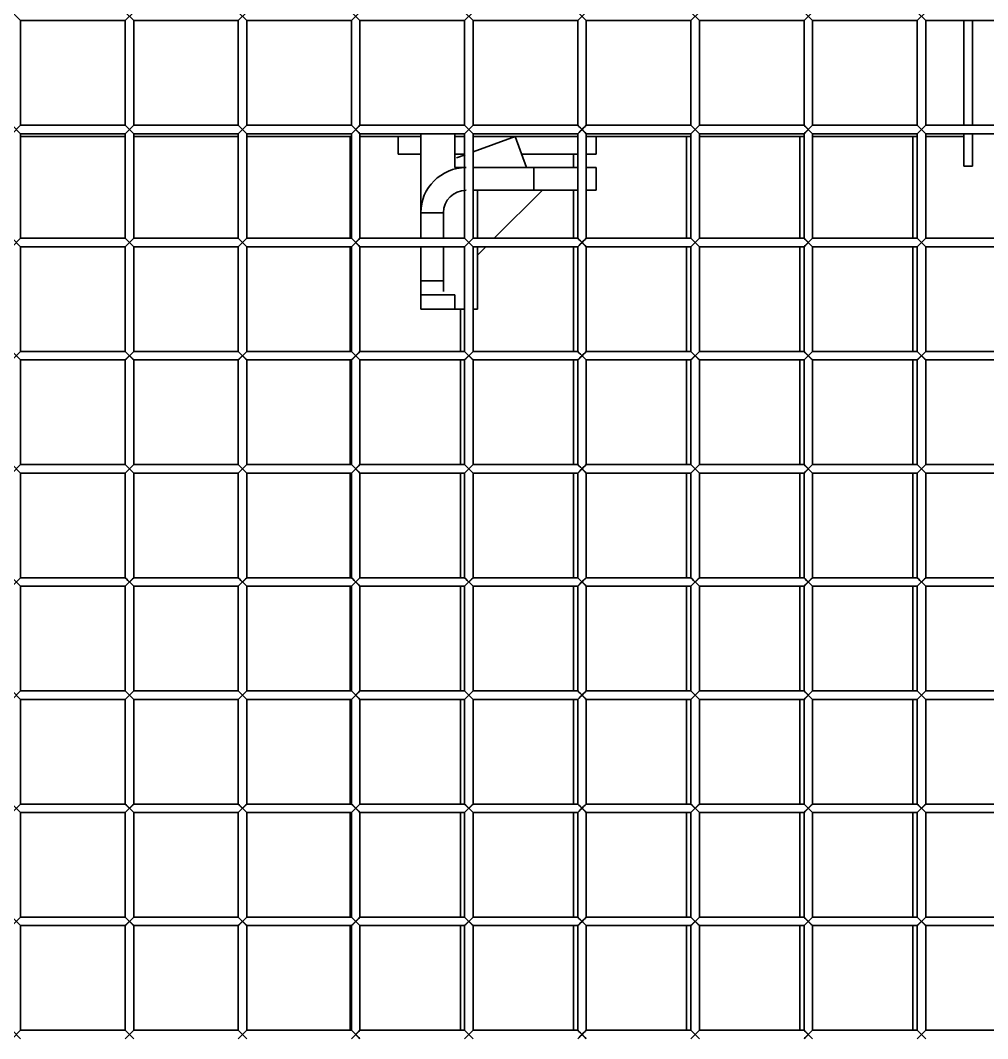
# Model space of a CAD drawing. Header units: millimetres. Extents: x 32496 to 166256, y 3504 to 23939.
# Drawn here: x 48442.1 to 48784, y 11364.1 to 11724.1 of the extents above; entities that cross this region are included whole.
import ezdxf

# ---------------------------------------------------------------- set-up
doc = ezdxf.new("R2010")
doc.units = ezdxf.units.MM
doc.layers.get('0').update_dxf_attribs({"lineweight": 35})

msp = doc.modelspace()

# ---------------------------------------------------------------- linework, layer by layer
at = {"linetype": 'Continuous'}
for p, q in [((48439.14, 11727.075), (48442.14, 11724.075)), ((48479.14, 11727.075), (48482.14, 11724.075)), ((48479.14, 11724.075), (48482.14, 11727.075)), ((48519.14, 11727.075), (48522.14, 11724.075)), ((48519.14, 11724.075), (48522.14, 11727.075)), ((48559.14, 11727.075), (48562.14, 11724.075)), ((48559.14, 11724.075), (48562.14, 11727.075)), ((48599.14, 11727.075), (48602.14, 11724.075)), ((48599.14, 11724.075), (48602.14, 11727.075)), ((48639.14, 11727.075), (48642.14, 11724.075)), ((48639.14, 11724.075), (48642.14, 11727.075)), ((48679.14, 11727.075), (48682.14, 11724.075)), ((48679.14, 11724.075), (48682.14, 11727.075)), ((48719.14, 11727.075), (48722.14, 11724.075)), ((48719.14, 11724.075), (48722.14, 11727.075)), ((48759.14, 11727.075), (48762.14, 11724.075)), ((48759.14, 11724.075), (48762.14, 11727.075)), ((48442.14, 11724.075), (48479.14, 11724.075)), ((48442.14, 11724.075), (48442.14, 11687.075)), ((48479.14, 11724.075), (48479.14, 11687.075)), ((48482.14, 11724.075), (48519.14, 11724.075)), ((48482.14, 11724.075), (48482.14, 11687.075)), ((48519.14, 11724.075), (48519.14, 11687.075)), ((48522.14, 11724.075), (48559.14, 11724.075)), ((48522.14, 11724.075), (48522.14, 11687.075)), ((48559.14, 11724.075), (48559.14, 11687.075)), ((48562.14, 11724.075), (48599.14, 11724.075)), ((48562.14, 11724.075), (48562.14, 11687.075)), ((48599.14, 11724.075), (48599.14, 11687.075)), ((48602.14, 11724.075), (48639.14, 11724.075)), ((48602.14, 11724.075), (48602.14, 11687.075)), ((48639.14, 11724.075), (48639.14, 11687.075)), ((48642.14, 11724.075), (48679.14, 11724.075)), ((48642.14, 11724.075), (48642.14, 11687.075)), ((48679.14, 11724.075), (48679.14, 11687.075)), ((48682.14, 11724.075), (48719.14, 11724.075)), ((48682.14, 11724.075), (48682.14, 11687.075)), ((48719.14, 11724.075), (48719.14, 11687.075)), ((48722.14, 11724.075), (48759.14, 11724.075)), ((48722.14, 11724.075), (48722.14, 11687.075)), ((48759.14, 11724.075), (48759.14, 11687.075)), ((48762.14, 11724.075), (48799.14, 11724.075)), ((48762.14, 11724.075), (48762.14, 11687.075)), ((48775.64, 11724.075), (48775.64, 11687.075)), ((48778.64, 11687.075), (48778.64, 11724.075)), ((48439.14, 11687.075), (48442.14, 11684.075)), ((48439.14, 11684.075), (48442.14, 11687.075)), ((48442.14, 11687.075), (48479.14, 11687.075)), ((48479.14, 11687.075), (48482.14, 11684.075)), ((48479.14, 11684.075), (48482.14, 11687.075)), ((48482.14, 11687.075), (48519.14, 11687.075)), ((48519.14, 11687.075), (48522.14, 11684.075)), ((48519.14, 11684.075), (48522.14, 11687.075)), ((48522.14, 11687.075), (48559.14, 11687.075)), ((48559.14, 11687.075), (48562.14, 11684.075)), ((48559.14, 11684.075), (48562.14, 11687.075)), ((48562.14, 11687.075), (48599.14, 11687.075)), ((48599.14, 11687.075), (48602.14, 11684.075)), ((48599.14, 11684.075), (48602.14, 11687.075)), ((48602.14, 11687.075), (48639.14, 11687.075)), ((48639.14, 11687.075), (48642.14, 11684.075)), ((48639.14, 11684.075), (48642.14, 11687.075)), ((48642.14, 11687.075), (48679.14, 11687.075)), ((48679.14, 11687.075), (48682.14, 11684.075)), ((48679.14, 11684.075), (48682.14, 11687.075)), ((48682.14, 11687.075), (48719.14, 11687.075)), ((48719.14, 11687.075), (48722.14, 11684.075)), ((48719.14, 11684.075), (48722.14, 11687.075)), ((48722.14, 11687.075), (48759.14, 11687.075)), ((48759.14, 11687.075), (48762.14, 11684.075)), ((48759.14, 11684.075), (48762.14, 11687.075)), ((48762.14, 11687.075), (48799.14, 11687.075)), ((48442.14, 11684.075), (48479.14, 11684.075)), ((48442.14, 11684.075), (48442.14, 11647.075)), ((48442.14, 11683.075), (48479.14, 11683.075)), ((48479.14, 11684.075), (48479.14, 11647.075)), ((48482.14, 11684.075), (48519.14, 11684.075)), ((48482.14, 11684.075), (48482.14, 11647.075)), ((48482.14, 11683.075), (48519.14, 11683.075)), ((48519.14, 11684.075), (48519.14, 11647.075)), ((48522.14, 11684.075), (48559.14, 11684.075)), ((48522.14, 11684.075), (48522.14, 11647.075)), ((48522.14, 11683.075), (48559.14, 11683.075)), ((48558.64, 11683.075), (48558.64, 11647.075)), ((48559.14, 11684.075), (48559.14, 11647.075)), ((48562.14, 11684.075), (48599.14, 11684.075)), ((48562.14, 11684.075), (48562.14, 11647.075)), ((48562.14, 11683.075), (48583.64, 11683.075)), ((48575.64, 11683.075), (48575.64, 11676.775)), ((48583.64, 11647.075), (48583.64, 11684.075)), ((48595.64, 11672.075), (48595.64, 11684.075)), ((48595.64, 11683.075), (48599.14, 11683.075)), ((48599.14, 11684.075), (48599.14, 11647.075)), ((48602.14, 11684.075), (48639.14, 11684.075)), ((48602.14, 11684.075), (48602.14, 11647.075)), ((48602.14, 11677.652), (48617.057, 11683.081)), ((48602.14, 11683.075), (48639.14, 11683.075)), ((48617.057, 11683.081), (48621.062, 11672.075)), ((48639.14, 11684.075), (48639.14, 11647.075)), ((48642.14, 11684.075), (48679.14, 11684.075)), ((48642.14, 11684.075), (48642.14, 11647.075)), ((48642.14, 11683.075), (48679.14, 11683.075)), ((48645.64, 11676.775), (48645.64, 11682.775)), ((48677.64, 11683.075), (48677.64, 11647.075)), ((48679.14, 11684.075), (48679.14, 11647.075)), ((48682.14, 11684.075), (48719.14, 11684.075)), ((48682.14, 11684.075), (48682.14, 11647.075)), ((48682.14, 11683.075), (48719.14, 11683.075)), ((48717.64, 11683.075), (48717.64, 11647.075)), ((48719.14, 11684.075), (48719.14, 11647.075)), ((48722.14, 11684.075), (48759.14, 11684.075)), ((48722.14, 11684.075), (48722.14, 11647.075)), ((48722.14, 11683.075), (48759.14, 11683.075)), ((48757.64, 11683.075), (48757.64, 11647.075)), ((48759.14, 11684.075), (48759.14, 11647.075)), ((48762.14, 11684.075), (48799.14, 11684.075)), ((48762.14, 11684.075), (48762.14, 11647.075)), ((48762.14, 11683.075), (48775.64, 11683.075)), ((48775.64, 11684.075), (48775.64, 11672.575)), ((48778.64, 11672.575), (48778.64, 11684.075)), ((48583.64, 11676.775), (48575.64, 11676.775)), ((48598.733, 11676.775), (48595.64, 11676.775)), ((48596.215, 11675.495), (48599.389, 11676.651)), ((48639.14, 11676.775), (48619.352, 11676.775)), ((48637.64, 11676.775), (48637.64, 11672.075)), ((48645.64, 11676.775), (48642.14, 11676.775)), ((48595.64, 11672.075), (48599.64, 11672.075)), ((48602.14, 11672.075), (48639.14, 11672.075)), ((48623.64, 11664.075), (48623.64, 11672.075)), ((48642.14, 11672.075), (48645.64, 11672.075)), ((48645.64, 11672.075), (48645.64, 11664.075)), ((48775.64, 11672.575), (48778.64, 11672.575)), ((48639.14, 11664.075), (48602.14, 11664.075)), ((48603.64, 11664.075), (48603.64, 11647.075)), ((48626.64, 11664.075), (48609.64, 11647.075)), ((48637.64, 11664.075), (48637.64, 11647.075)), ((48645.64, 11664.075), (48642.14, 11664.075)), ((48591.64, 11656.075), (48583.64, 11656.075)), ((48591.64, 11647.075), (48591.64, 11656.075)), ((48439.14, 11647.075), (48442.14, 11644.075)), ((48439.14, 11644.075), (48442.14, 11647.075)), ((48442.14, 11647.075), (48479.14, 11647.075)), ((48479.14, 11647.075), (48482.14, 11644.075)), ((48479.14, 11644.075), (48482.14, 11647.075)), ((48482.14, 11647.075), (48519.14, 11647.075)), ((48519.14, 11647.075), (48522.14, 11644.075)), ((48519.14, 11644.075), (48522.14, 11647.075)), ((48522.14, 11647.075), (48559.14, 11647.075)), ((48559.14, 11647.075), (48562.14, 11644.075)), ((48559.14, 11644.075), (48562.14, 11647.075)), ((48562.14, 11647.075), (48599.14, 11647.075)), ((48599.14, 11647.075), (48602.14, 11644.075)), ((48599.14, 11644.075), (48602.14, 11647.075)), ((48602.14, 11647.075), (48639.14, 11647.075)), ((48639.14, 11647.075), (48642.14, 11644.075)), ((48639.14, 11644.075), (48642.14, 11647.075)), ((48642.14, 11647.075), (48679.14, 11647.075)), ((48679.14, 11647.075), (48682.14, 11644.075)), ((48679.14, 11644.075), (48682.14, 11647.075)), ((48682.14, 11647.075), (48719.14, 11647.075)), ((48719.14, 11647.075), (48722.14, 11644.075)), ((48719.14, 11644.075), (48722.14, 11647.075)), ((48722.14, 11647.075), (48759.14, 11647.075)), ((48759.14, 11647.075), (48762.14, 11644.075)), ((48759.14, 11644.075), (48762.14, 11647.075)), ((48762.14, 11647.075), (48799.14, 11647.075)), ((48442.14, 11644.075), (48479.14, 11644.075)), ((48442.14, 11644.075), (48442.14, 11607.075)), ((48479.14, 11644.075), (48479.14, 11607.075)), ((48482.14, 11644.075), (48519.14, 11644.075)), ((48482.14, 11644.075), (48482.14, 11607.075)), ((48519.14, 11644.075), (48519.14, 11607.075)), ((48522.14, 11644.075), (48559.14, 11644.075)), ((48522.14, 11644.075), (48522.14, 11607.075)), ((48558.64, 11644.075), (48558.64, 11607.075)), ((48559.14, 11644.075), (48559.14, 11607.075)), ((48562.14, 11644.075), (48599.14, 11644.075)), ((48562.14, 11644.075), (48562.14, 11607.075)), ((48583.64, 11622.075), (48583.64, 11644.075)), ((48591.64, 11628.219), (48591.64, 11644.075)), ((48599.14, 11644.075), (48599.14, 11607.075)), ((48602.14, 11644.075), (48639.14, 11644.075)), ((48602.14, 11644.075), (48602.14, 11607.075)), ((48606.64, 11644.075), (48603.64, 11641.075)), ((48603.64, 11644.075), (48603.64, 11622.075)), ((48637.64, 11644.075), (48637.64, 11607.075)), ((48639.14, 11644.075), (48639.14, 11607.075)), ((48642.14, 11644.075), (48679.14, 11644.075)), ((48642.14, 11644.075), (48642.14, 11607.075)), ((48677.64, 11644.075), (48677.64, 11607.075)), ((48679.14, 11644.075), (48679.14, 11607.075)), ((48682.14, 11644.075), (48719.14, 11644.075)), ((48682.14, 11644.075), (48682.14, 11607.075)), ((48717.64, 11644.075), (48717.64, 11607.075)), ((48719.14, 11644.075), (48719.14, 11607.075)), ((48722.14, 11644.075), (48759.14, 11644.075)), ((48722.14, 11644.075), (48722.14, 11607.075)), ((48757.64, 11644.075), (48757.64, 11607.075)), ((48759.14, 11644.075), (48759.14, 11607.075)), ((48762.14, 11644.075), (48799.14, 11644.075)), ((48762.14, 11644.075), (48762.14, 11607.075)), ((48583.64, 11632.075), (48591.64, 11632.075)), ((48583.64, 11627.075), (48595.64, 11627.075)), ((48595.64, 11622.075), (48595.64, 11627.075)), ((48599.14, 11622.075), (48583.64, 11622.075)), ((48597.64, 11622.075), (48597.64, 11607.075)), ((48603.64, 11622.075), (48602.14, 11622.075)), ((48439.14, 11607.075), (48442.14, 11604.075)), ((48439.14, 11604.075), (48442.14, 11607.075)), ((48442.14, 11607.075), (48479.14, 11607.075)), ((48479.14, 11607.075), (48482.14, 11604.075)), ((48479.14, 11604.075), (48482.14, 11607.075)), ((48482.14, 11607.075), (48519.14, 11607.075)), ((48519.14, 11607.075), (48522.14, 11604.075)), ((48519.14, 11604.075), (48522.14, 11607.075)), ((48522.14, 11607.075), (48559.14, 11607.075)), ((48559.14, 11607.075), (48562.14, 11604.075)), ((48559.14, 11604.075), (48562.14, 11607.075)), ((48562.14, 11607.075), (48599.14, 11607.075)), ((48599.14, 11607.075), (48602.14, 11604.075)), ((48599.14, 11604.075), (48602.14, 11607.075)), ((48602.14, 11607.075), (48639.14, 11607.075)), ((48639.14, 11607.075), (48642.14, 11604.075)), ((48639.14, 11604.075), (48642.14, 11607.075)), ((48642.14, 11607.075), (48679.14, 11607.075)), ((48679.14, 11607.075), (48682.14, 11604.075)), ((48679.14, 11604.075), (48682.14, 11607.075)), ((48682.14, 11607.075), (48719.14, 11607.075)), ((48719.14, 11607.075), (48722.14, 11604.075)), ((48719.14, 11604.075), (48722.14, 11607.075)), ((48722.14, 11607.075), (48759.14, 11607.075)), ((48759.14, 11607.075), (48762.14, 11604.075)), ((48759.14, 11604.075), (48762.14, 11607.075)), ((48762.14, 11607.075), (48799.14, 11607.075)), ((48442.14, 11604.075), (48479.14, 11604.075)), ((48442.14, 11604.075), (48442.14, 11567.075)), ((48479.14, 11604.075), (48479.14, 11567.075)), ((48482.14, 11604.075), (48519.14, 11604.075)), ((48482.14, 11604.075), (48482.14, 11567.075)), ((48519.14, 11604.075), (48519.14, 11567.075)), ((48522.14, 11604.075), (48559.14, 11604.075)), ((48522.14, 11604.075), (48522.14, 11567.075)), ((48558.64, 11604.075), (48558.64, 11567.075)), ((48559.14, 11604.075), (48559.14, 11567.075)), ((48562.14, 11604.075), (48599.14, 11604.075)), ((48562.14, 11604.075), (48562.14, 11567.075)), ((48597.64, 11604.075), (48597.64, 11567.075)), ((48599.14, 11604.075), (48599.14, 11567.075)), ((48602.14, 11604.075), (48639.14, 11604.075)), ((48602.14, 11604.075), (48602.14, 11567.075)), ((48637.64, 11604.075), (48637.64, 11567.075)), ((48639.14, 11604.075), (48639.14, 11567.075)), ((48642.14, 11604.075), (48679.14, 11604.075)), ((48642.14, 11604.075), (48642.14, 11567.075)), ((48677.64, 11604.075), (48677.64, 11567.075)), ((48679.14, 11604.075), (48679.14, 11567.075)), ((48682.14, 11604.075), (48719.14, 11604.075)), ((48682.14, 11604.075), (48682.14, 11567.075)), ((48717.64, 11604.075), (48717.64, 11567.075)), ((48719.14, 11604.075), (48719.14, 11567.075)), ((48722.14, 11604.075), (48759.14, 11604.075)), ((48722.14, 11604.075), (48722.14, 11567.075)), ((48757.64, 11604.075), (48757.64, 11567.075)), ((48759.14, 11604.075), (48759.14, 11567.075)), ((48762.14, 11604.075), (48799.14, 11604.075)), ((48762.14, 11604.075), (48762.14, 11567.075)), ((48439.14, 11567.075), (48442.14, 11564.075)), ((48439.14, 11564.075), (48442.14, 11567.075)), ((48442.14, 11567.075), (48479.14, 11567.075)), ((48479.14, 11567.075), (48482.14, 11564.075)), ((48479.14, 11564.075), (48482.14, 11567.075)), ((48482.14, 11567.075), (48519.14, 11567.075)), ((48519.14, 11567.075), (48522.14, 11564.075)), ((48519.14, 11564.075), (48522.14, 11567.075)), ((48522.14, 11567.075), (48559.14, 11567.075)), ((48559.14, 11567.075), (48562.14, 11564.075)), ((48559.14, 11564.075), (48562.14, 11567.075)), ((48562.14, 11567.075), (48599.14, 11567.075)), ((48599.14, 11567.075), (48602.14, 11564.075)), ((48599.14, 11564.075), (48602.14, 11567.075)), ((48602.14, 11567.075), (48639.14, 11567.075)), ((48639.14, 11567.075), (48642.14, 11564.075)), ((48639.14, 11564.075), (48642.14, 11567.075)), ((48642.14, 11567.075), (48679.14, 11567.075)), ((48679.14, 11567.075), (48682.14, 11564.075)), ((48679.14, 11564.075), (48682.14, 11567.075)), ((48682.14, 11567.075), (48719.14, 11567.075)), ((48719.14, 11567.075), (48722.14, 11564.075)), ((48719.14, 11564.075), (48722.14, 11567.075)), ((48722.14, 11567.075), (48759.14, 11567.075)), ((48759.14, 11567.075), (48762.14, 11564.075)), ((48759.14, 11564.075), (48762.14, 11567.075)), ((48762.14, 11567.075), (48799.14, 11567.075)), ((48442.14, 11564.075), (48479.14, 11564.075)), ((48442.14, 11564.075), (48442.14, 11527.075)), ((48479.14, 11564.075), (48479.14, 11527.075)), ((48482.14, 11564.075), (48519.14, 11564.075)), ((48482.14, 11564.075), (48482.14, 11527.075)), ((48519.14, 11564.075), (48519.14, 11527.075)), ((48522.14, 11564.075), (48559.14, 11564.075)), ((48522.14, 11564.075), (48522.14, 11527.075)), ((48558.64, 11564.075), (48558.64, 11527.075)), ((48559.14, 11564.075), (48559.14, 11527.075)), ((48562.14, 11564.075), (48599.14, 11564.075)), ((48562.14, 11564.075), (48562.14, 11527.075)), ((48597.64, 11564.075), (48597.64, 11527.075)), ((48599.14, 11564.075), (48599.14, 11527.075)), ((48602.14, 11564.075), (48639.14, 11564.075)), ((48602.14, 11564.075), (48602.14, 11527.075)), ((48637.64, 11564.075), (48637.64, 11527.075)), ((48639.14, 11564.075), (48639.14, 11527.075)), ((48642.14, 11564.075), (48679.14, 11564.075)), ((48642.14, 11564.075), (48642.14, 11527.075)), ((48677.64, 11564.075), (48677.64, 11527.075)), ((48679.14, 11564.075), (48679.14, 11527.075)), ((48682.14, 11564.075), (48719.14, 11564.075)), ((48682.14, 11564.075), (48682.14, 11527.075)), ((48717.64, 11564.075), (48717.64, 11527.075)), ((48719.14, 11564.075), (48719.14, 11527.075)), ((48722.14, 11564.075), (48759.14, 11564.075)), ((48722.14, 11564.075), (48722.14, 11527.075)), ((48757.64, 11564.075), (48757.64, 11527.075)), ((48759.14, 11564.075), (48759.14, 11527.075)), ((48762.14, 11564.075), (48799.14, 11564.075)), ((48762.14, 11564.075), (48762.14, 11527.075)), ((48439.14, 11527.075), (48442.14, 11524.075)), ((48439.14, 11524.075), (48442.14, 11527.075)), ((48442.14, 11527.075), (48479.14, 11527.075)), ((48442.14, 11524.075), (48479.14, 11524.075)), ((48442.14, 11524.075), (48442.14, 11487.075)), ((48479.14, 11527.075), (48482.14, 11524.075)), ((48479.14, 11524.075), (48482.14, 11527.075)), ((48479.14, 11524.075), (48479.14, 11487.075)), ((48482.14, 11527.075), (48519.14, 11527.075)), ((48482.14, 11524.075), (48519.14, 11524.075)), ((48482.14, 11524.075), (48482.14, 11487.075)), ((48519.14, 11527.075), (48522.14, 11524.075)), ((48519.14, 11524.075), (48522.14, 11527.075)), ((48519.14, 11524.075), (48519.14, 11487.075)), ((48522.14, 11527.075), (48559.14, 11527.075)), ((48522.14, 11524.075), (48559.14, 11524.075)), ((48522.14, 11524.075), (48522.14, 11487.075)), ((48558.64, 11524.075), (48558.64, 11487.075)), ((48559.14, 11527.075), (48562.14, 11524.075)), ((48559.14, 11524.075), (48562.14, 11527.075)), ((48559.14, 11524.075), (48559.14, 11487.075)), ((48562.14, 11527.075), (48599.14, 11527.075)), ((48562.14, 11524.075), (48599.14, 11524.075)), ((48562.14, 11524.075), (48562.14, 11487.075)), ((48597.64, 11524.075), (48597.64, 11487.075)), ((48599.14, 11527.075), (48602.14, 11524.075)), ((48599.14, 11524.075), (48602.14, 11527.075)), ((48599.14, 11524.075), (48599.14, 11487.075)), ((48602.14, 11527.075), (48639.14, 11527.075)), ((48602.14, 11524.075), (48639.14, 11524.075)), ((48602.14, 11524.075), (48602.14, 11487.075)), ((48637.64, 11524.075), (48637.64, 11487.075)), ((48639.14, 11527.075), (48642.14, 11524.075)), ((48639.14, 11524.075), (48642.14, 11527.075)), ((48639.14, 11524.075), (48639.14, 11487.075)), ((48642.14, 11527.075), (48679.14, 11527.075)), ((48642.14, 11524.075), (48679.14, 11524.075)), ((48642.14, 11524.075), (48642.14, 11487.075)), ((48677.64, 11524.075), (48677.64, 11487.075)), ((48679.14, 11527.075), (48682.14, 11524.075)), ((48679.14, 11524.075), (48682.14, 11527.075)), ((48679.14, 11524.075), (48679.14, 11487.075)), ((48682.14, 11527.075), (48719.14, 11527.075)), ((48682.14, 11524.075), (48719.14, 11524.075)), ((48682.14, 11524.075), (48682.14, 11487.075)), ((48717.64, 11524.075), (48717.64, 11487.075)), ((48719.14, 11527.075), (48722.14, 11524.075)), ((48719.14, 11524.075), (48722.14, 11527.075)), ((48719.14, 11524.075), (48719.14, 11487.075)), ((48722.14, 11527.075), (48759.14, 11527.075)), ((48722.14, 11524.075), (48759.14, 11524.075)), ((48722.14, 11524.075), (48722.14, 11487.075)), ((48757.64, 11524.075), (48757.64, 11487.075)), ((48759.14, 11527.075), (48762.14, 11524.075)), ((48759.14, 11524.075), (48762.14, 11527.075)), ((48759.14, 11524.075), (48759.14, 11487.075)), ((48762.14, 11527.075), (48799.14, 11527.075)), ((48762.14, 11524.075), (48799.14, 11524.075)), ((48762.14, 11524.075), (48762.14, 11487.075)), ((48439.14, 11487.075), (48442.14, 11484.075)), ((48439.14, 11484.075), (48442.14, 11487.075)), ((48442.14, 11487.075), (48479.14, 11487.075)), ((48442.14, 11484.075), (48479.14, 11484.075)), ((48442.14, 11484.075), (48442.14, 11447.075)), ((48479.14, 11487.075), (48482.14, 11484.075)), ((48479.14, 11484.075), (48482.14, 11487.075)), ((48479.14, 11484.075), (48479.14, 11447.075)), ((48482.14, 11487.075), (48519.14, 11487.075)), ((48482.14, 11484.075), (48519.14, 11484.075)), ((48482.14, 11484.075), (48482.14, 11447.075)), ((48519.14, 11487.075), (48522.14, 11484.075)), ((48519.14, 11484.075), (48522.14, 11487.075)), ((48519.14, 11484.075), (48519.14, 11447.075)), ((48522.14, 11487.075), (48559.14, 11487.075)), ((48522.14, 11484.075), (48559.14, 11484.075)), ((48522.14, 11484.075), (48522.14, 11447.075)), ((48558.64, 11484.075), (48558.64, 11447.075)), ((48559.14, 11487.075), (48562.14, 11484.075)), ((48559.14, 11484.075), (48562.14, 11487.075)), ((48559.14, 11484.075), (48559.14, 11447.075)), ((48562.14, 11487.075), (48599.14, 11487.075)), ((48562.14, 11484.075), (48599.14, 11484.075)), ((48562.14, 11484.075), (48562.14, 11447.075)), ((48597.64, 11484.075), (48597.64, 11447.075)), ((48599.14, 11487.075), (48602.14, 11484.075)), ((48599.14, 11484.075), (48602.14, 11487.075)), ((48599.14, 11484.075), (48599.14, 11447.075)), ((48602.14, 11487.075), (48639.14, 11487.075)), ((48602.14, 11484.075), (48639.14, 11484.075)), ((48602.14, 11484.075), (48602.14, 11447.075)), ((48637.64, 11484.075), (48637.64, 11447.075)), ((48639.14, 11487.075), (48642.14, 11484.075)), ((48639.14, 11484.075), (48642.14, 11487.075)), ((48639.14, 11484.075), (48639.14, 11447.075)), ((48642.14, 11487.075), (48679.14, 11487.075)), ((48642.14, 11484.075), (48679.14, 11484.075)), ((48642.14, 11484.075), (48642.14, 11447.075)), ((48677.64, 11484.075), (48677.64, 11447.075)), ((48679.14, 11487.075), (48682.14, 11484.075)), ((48679.14, 11484.075), (48682.14, 11487.075)), ((48679.14, 11484.075), (48679.14, 11447.075)), ((48682.14, 11487.075), (48719.14, 11487.075)), ((48682.14, 11484.075), (48719.14, 11484.075)), ((48682.14, 11484.075), (48682.14, 11447.075)), ((48717.64, 11484.075), (48717.64, 11447.075)), ((48719.14, 11487.075), (48722.14, 11484.075)), ((48719.14, 11484.075), (48722.14, 11487.075)), ((48719.14, 11484.075), (48719.14, 11447.075)), ((48722.14, 11487.075), (48759.14, 11487.075)), ((48722.14, 11484.075), (48759.14, 11484.075)), ((48722.14, 11484.075), (48722.14, 11447.075)), ((48757.64, 11484.075), (48757.64, 11447.075)), ((48759.14, 11487.075), (48762.14, 11484.075)), ((48759.14, 11484.075), (48762.14, 11487.075)), ((48759.14, 11484.075), (48759.14, 11447.075)), ((48762.14, 11487.075), (48799.14, 11487.075)), ((48762.14, 11484.075), (48799.14, 11484.075)), ((48762.14, 11484.075), (48762.14, 11447.075)), ((48439.14, 11447.075), (48442.14, 11444.075)), ((48439.14, 11444.075), (48442.14, 11447.075)), ((48442.14, 11447.075), (48479.14, 11447.075)), ((48479.14, 11447.075), (48482.14, 11444.075)), ((48479.14, 11444.075), (48482.14, 11447.075)), ((48482.14, 11447.075), (48519.14, 11447.075)), ((48519.14, 11447.075), (48522.14, 11444.075)), ((48519.14, 11444.075), (48522.14, 11447.075)), ((48522.14, 11447.075), (48559.14, 11447.075)), ((48559.14, 11447.075), (48562.14, 11444.075)), ((48559.14, 11444.075), (48562.14, 11447.075)), ((48562.14, 11447.075), (48599.14, 11447.075)), ((48599.14, 11447.075), (48602.14, 11444.075)), ((48599.14, 11444.075), (48602.14, 11447.075)), ((48602.14, 11447.075), (48639.14, 11447.075)), ((48639.14, 11447.075), (48642.14, 11444.075)), ((48639.14, 11444.075), (48642.14, 11447.075)), ((48642.14, 11447.075), (48679.14, 11447.075)), ((48679.14, 11447.075), (48682.14, 11444.075)), ((48679.14, 11444.075), (48682.14, 11447.075)), ((48682.14, 11447.075), (48719.14, 11447.075)), ((48719.14, 11447.075), (48722.14, 11444.075)), ((48719.14, 11444.075), (48722.14, 11447.075)), ((48722.14, 11447.075), (48759.14, 11447.075)), ((48759.14, 11447.075), (48762.14, 11444.075)), ((48759.14, 11444.075), (48762.14, 11447.075)), ((48762.14, 11447.075), (48799.14, 11447.075)), ((48442.14, 11444.075), (48479.14, 11444.075)), ((48442.14, 11444.075), (48442.14, 11407.075)), ((48479.14, 11444.075), (48479.14, 11407.075)), ((48482.14, 11444.075), (48519.14, 11444.075)), ((48482.14, 11444.075), (48482.14, 11407.075)), ((48519.14, 11444.075), (48519.14, 11407.075)), ((48522.14, 11444.075), (48559.14, 11444.075)), ((48522.14, 11444.075), (48522.14, 11407.075)), ((48558.64, 11444.075), (48558.64, 11407.075)), ((48559.14, 11444.075), (48559.14, 11407.075)), ((48562.14, 11444.075), (48599.14, 11444.075)), ((48562.14, 11444.075), (48562.14, 11407.075)), ((48597.64, 11444.075), (48597.64, 11407.075)), ((48599.14, 11444.075), (48599.14, 11407.075)), ((48602.14, 11444.075), (48639.14, 11444.075)), ((48602.14, 11444.075), (48602.14, 11407.075)), ((48637.64, 11444.075), (48637.64, 11407.075)), ((48639.14, 11444.075), (48639.14, 11407.075)), ((48642.14, 11444.075), (48679.14, 11444.075)), ((48642.14, 11444.075), (48642.14, 11407.075)), ((48677.64, 11444.075), (48677.64, 11407.075)), ((48679.14, 11444.075), (48679.14, 11407.075)), ((48682.14, 11444.075), (48719.14, 11444.075)), ((48682.14, 11444.075), (48682.14, 11407.075)), ((48717.64, 11444.075), (48717.64, 11407.075)), ((48719.14, 11444.075), (48719.14, 11407.075)), ((48722.14, 11444.075), (48759.14, 11444.075)), ((48722.14, 11444.075), (48722.14, 11407.075)), ((48757.64, 11444.075), (48757.64, 11407.075)), ((48759.14, 11444.075), (48759.14, 11407.075)), ((48762.14, 11444.075), (48799.14, 11444.075)), ((48762.14, 11444.075), (48762.14, 11407.075)), ((48439.14, 11407.075), (48442.14, 11404.075)), ((48439.14, 11404.075), (48442.14, 11407.075)), ((48442.14, 11407.075), (48479.14, 11407.075)), ((48479.14, 11407.075), (48482.14, 11404.075)), ((48479.14, 11404.075), (48482.14, 11407.075)), ((48482.14, 11407.075), (48519.14, 11407.075)), ((48519.14, 11407.075), (48522.14, 11404.075)), ((48519.14, 11404.075), (48522.14, 11407.075)), ((48522.14, 11407.075), (48559.14, 11407.075)), ((48559.14, 11407.075), (48562.14, 11404.075)), ((48559.14, 11404.075), (48562.14, 11407.075)), ((48562.14, 11407.075), (48599.14, 11407.075)), ((48599.14, 11407.075), (48602.14, 11404.075)), ((48599.14, 11404.075), (48602.14, 11407.075)), ((48602.14, 11407.075), (48639.14, 11407.075)), ((48639.14, 11407.075), (48642.14, 11404.075)), ((48639.14, 11404.075), (48642.14, 11407.075)), ((48642.14, 11407.075), (48679.14, 11407.075)), ((48679.14, 11407.075), (48682.14, 11404.075)), ((48679.14, 11404.075), (48682.14, 11407.075)), ((48682.14, 11407.075), (48719.14, 11407.075)), ((48719.14, 11407.075), (48722.14, 11404.075)), ((48719.14, 11404.075), (48722.14, 11407.075)), ((48722.14, 11407.075), (48759.14, 11407.075)), ((48759.14, 11407.075), (48762.14, 11404.075)), ((48759.14, 11404.075), (48762.14, 11407.075)), ((48762.14, 11407.075), (48799.14, 11407.075)), ((48442.14, 11404.075), (48479.14, 11404.075)), ((48442.14, 11404.075), (48442.14, 11367.075)), ((48479.14, 11404.075), (48479.14, 11367.075)), ((48482.14, 11404.075), (48519.14, 11404.075)), ((48482.14, 11404.075), (48482.14, 11367.075)), ((48519.14, 11404.075), (48519.14, 11367.075)), ((48522.14, 11404.075), (48559.14, 11404.075)), ((48522.14, 11404.075), (48522.14, 11367.075)), ((48558.64, 11404.075), (48558.64, 11367.075)), ((48559.14, 11404.075), (48559.14, 11367.075)), ((48562.14, 11404.075), (48599.14, 11404.075)), ((48562.14, 11404.075), (48562.14, 11367.075)), ((48597.64, 11404.075), (48597.64, 11367.075)), ((48599.14, 11404.075), (48599.14, 11367.075)), ((48602.14, 11404.075), (48639.14, 11404.075)), ((48602.14, 11404.075), (48602.14, 11367.075)), ((48637.64, 11404.075), (48637.64, 11367.075)), ((48639.14, 11404.075), (48639.14, 11367.075)), ((48642.14, 11404.075), (48679.14, 11404.075)), ((48642.14, 11404.075), (48642.14, 11367.075)), ((48677.64, 11404.075), (48677.64, 11367.075)), ((48679.14, 11404.075), (48679.14, 11367.075)), ((48682.14, 11404.075), (48719.14, 11404.075)), ((48682.14, 11404.075), (48682.14, 11367.075)), ((48717.64, 11404.075), (48717.64, 11367.075)), ((48719.14, 11404.075), (48719.14, 11367.075)), ((48722.14, 11404.075), (48759.14, 11404.075)), ((48722.14, 11404.075), (48722.14, 11367.075)), ((48757.64, 11404.075), (48757.64, 11367.075)), ((48759.14, 11404.075), (48759.14, 11367.075)), ((48762.14, 11404.075), (48799.14, 11404.075)), ((48762.14, 11404.075), (48762.14, 11367.075)), ((48439.14, 11367.075), (48442.14, 11364.075)), ((48439.14, 11364.075), (48442.14, 11367.075)), ((48442.14, 11367.075), (48479.14, 11367.075)), ((48479.14, 11367.075), (48482.14, 11364.075)), ((48479.14, 11364.075), (48482.14, 11367.075)), ((48482.14, 11367.075), (48519.14, 11367.075)), ((48519.14, 11367.075), (48522.14, 11364.075)), ((48519.14, 11364.075), (48522.14, 11367.075)), ((48522.14, 11367.075), (48559.14, 11367.075)), ((48559.14, 11367.075), (48562.14, 11364.075)), ((48559.14, 11364.075), (48562.14, 11367.075)), ((48562.14, 11367.075), (48599.14, 11367.075)), ((48599.14, 11367.075), (48602.14, 11364.075)), ((48599.14, 11364.075), (48602.14, 11367.075)), ((48602.14, 11367.075), (48639.14, 11367.075)), ((48639.14, 11367.075), (48642.14, 11364.075)), ((48639.14, 11364.075), (48642.14, 11367.075)), ((48642.14, 11367.075), (48679.14, 11367.075)), ((48679.14, 11367.075), (48682.14, 11364.075)), ((48679.14, 11364.075), (48682.14, 11367.075)), ((48682.14, 11367.075), (48719.14, 11367.075)), ((48719.14, 11367.075), (48722.14, 11364.075)), ((48719.14, 11364.075), (48722.14, 11367.075)), ((48722.14, 11367.075), (48759.14, 11367.075)), ((48759.14, 11367.075), (48762.14, 11364.075)), ((48759.14, 11364.075), (48762.14, 11367.075)), ((48762.14, 11367.075), (48799.14, 11367.075))]:
    msp.add_line(p, q, dxfattribs=at)
for points in [[(48479.14, 11687.075), (48479.57, 11686.645), (48480.06, 11686.155), (48481.229, 11684.986)], [(48480.64, 11685.575), (48481.227, 11686.162), (48481.702, 11686.638), (48482.025, 11686.961)], [(48519.14, 11687.075), (48519.57, 11686.645), (48520.06, 11686.155), (48521.229, 11684.986)], [(48520.64, 11685.575), (48521.227, 11686.162), (48521.702, 11686.638), (48522.025, 11686.961)], [(48559.14, 11687.075), (48559.57, 11686.645), (48560.06, 11686.155), (48561.229, 11684.986)], [(48560.64, 11685.575), (48561.227, 11686.162), (48561.702, 11686.638), (48562.025, 11686.961)], [(48599.14, 11687.075), (48599.57, 11686.645), (48600.06, 11686.155), (48601.229, 11684.986)], [(48600.64, 11685.575), (48601.227, 11686.162), (48601.702, 11686.638), (48602.025, 11686.961)], [(48639.14, 11687.075), (48639.57, 11686.645), (48640.06, 11686.155), (48641.229, 11684.986)], [(48640.64, 11685.575), (48641.227, 11686.162), (48641.702, 11686.638), (48642.025, 11686.961)], [(48679.14, 11687.075), (48679.57, 11686.645), (48680.06, 11686.155), (48681.229, 11684.986)], [(48680.64, 11685.575), (48681.227, 11686.162), (48681.702, 11686.638), (48682.025, 11686.961)], [(48719.14, 11687.075), (48719.57, 11686.645), (48720.06, 11686.155), (48721.229, 11684.986)], [(48720.64, 11685.575), (48721.227, 11686.162), (48721.702, 11686.638), (48722.025, 11686.961)], [(48759.14, 11687.075), (48759.57, 11686.645), (48760.06, 11686.155), (48761.229, 11684.986)], [(48760.64, 11685.575), (48761.227, 11686.162), (48761.702, 11686.638), (48762.025, 11686.961)], [(48480.64, 11685.575), (48480.049, 11684.985), (48479.579, 11684.515), (48479.254, 11684.19)], [(48482.024, 11684.192), (48481.701, 11684.514), (48481.229, 11684.986)], [(48520.64, 11685.575), (48520.049, 11684.985), (48519.579, 11684.515), (48519.254, 11684.19)], [(48522.024, 11684.192), (48521.701, 11684.514), (48521.229, 11684.986)], [(48560.64, 11685.575), (48560.049, 11684.985), (48559.579, 11684.515), (48559.254, 11684.19)], [(48562.024, 11684.192), (48561.701, 11684.514), (48561.229, 11684.986)], [(48600.64, 11685.575), (48600.049, 11684.985), (48599.579, 11684.515), (48599.254, 11684.19)], [(48602.024, 11684.192), (48601.701, 11684.514), (48601.229, 11684.986)], [(48640.64, 11685.575), (48640.049, 11684.985), (48639.579, 11684.515), (48639.254, 11684.19)], [(48642.024, 11684.192), (48641.701, 11684.514), (48641.229, 11684.986)], [(48680.64, 11685.575), (48680.049, 11684.985), (48679.579, 11684.515), (48679.254, 11684.19)], [(48682.024, 11684.192), (48681.701, 11684.514), (48681.229, 11684.986)], [(48720.64, 11685.575), (48720.049, 11684.985), (48719.579, 11684.515), (48719.254, 11684.19)], [(48722.024, 11684.192), (48721.701, 11684.514), (48721.229, 11684.986)], [(48760.64, 11685.575), (48760.049, 11684.985), (48759.579, 11684.515), (48759.254, 11684.19)], [(48762.024, 11684.192), (48761.701, 11684.514), (48761.229, 11684.986)], [(48479.14, 11647.075), (48479.57, 11646.645), (48480.06, 11646.155), (48481.229, 11644.986)], [(48480.64, 11645.575), (48481.227, 11646.162), (48481.702, 11646.638), (48482.025, 11646.961)], [(48519.14, 11647.075), (48519.57, 11646.645), (48520.06, 11646.155), (48521.229, 11644.986)], [(48520.64, 11645.575), (48521.227, 11646.162), (48521.702, 11646.638), (48522.025, 11646.961)], [(48559.14, 11647.075), (48559.57, 11646.645), (48560.06, 11646.155), (48561.229, 11644.986)], [(48560.64, 11645.575), (48561.227, 11646.162), (48561.702, 11646.638), (48562.025, 11646.961)], [(48599.14, 11647.075), (48599.57, 11646.645), (48600.06, 11646.155), (48601.229, 11644.986)], [(48600.64, 11645.575), (48601.227, 11646.162), (48601.702, 11646.638), (48602.025, 11646.961)], [(48639.14, 11647.075), (48639.57, 11646.645), (48640.06, 11646.155), (48641.229, 11644.986)], [(48640.64, 11645.575), (48641.227, 11646.162), (48641.702, 11646.638), (48642.025, 11646.961)], [(48679.14, 11647.075), (48679.57, 11646.645), (48680.06, 11646.155), (48681.229, 11644.986)], [(48680.64, 11645.575), (48681.227, 11646.162), (48681.702, 11646.638), (48682.025, 11646.961)], [(48719.14, 11647.075), (48719.57, 11646.645), (48720.06, 11646.155), (48721.229, 11644.986)], [(48720.64, 11645.575), (48721.227, 11646.162), (48721.702, 11646.638), (48722.025, 11646.961)], [(48759.14, 11647.075), (48759.57, 11646.645), (48760.06, 11646.155), (48761.229, 11644.986)], [(48760.64, 11645.575), (48761.227, 11646.162), (48761.702, 11646.638), (48762.025, 11646.961)], [(48480.64, 11645.575), (48480.049, 11644.985), (48479.579, 11644.515), (48479.254, 11644.19)], [(48482.024, 11644.192), (48481.701, 11644.514), (48481.229, 11644.986)], [(48520.64, 11645.575), (48520.049, 11644.985), (48519.579, 11644.515), (48519.254, 11644.19)], [(48522.024, 11644.192), (48521.701, 11644.514), (48521.229, 11644.986)], [(48560.64, 11645.575), (48560.049, 11644.985), (48559.579, 11644.515), (48559.254, 11644.19)], [(48562.024, 11644.192), (48561.701, 11644.514), (48561.229, 11644.986)], [(48600.64, 11645.575), (48600.049, 11644.985), (48599.579, 11644.515), (48599.254, 11644.19)], [(48602.024, 11644.192), (48601.701, 11644.514), (48601.229, 11644.986)], [(48640.64, 11645.575), (48640.049, 11644.985), (48639.579, 11644.515), (48639.254, 11644.19)], [(48642.024, 11644.192), (48641.701, 11644.514), (48641.229, 11644.986)], [(48680.64, 11645.575), (48680.049, 11644.985), (48679.579, 11644.515), (48679.254, 11644.19)], [(48682.024, 11644.192), (48681.701, 11644.514), (48681.229, 11644.986)], [(48720.64, 11645.575), (48720.049, 11644.985), (48719.579, 11644.515), (48719.254, 11644.19)], [(48722.024, 11644.192), (48721.701, 11644.514), (48721.229, 11644.986)], [(48760.64, 11645.575), (48760.049, 11644.985), (48759.579, 11644.515), (48759.254, 11644.19)], [(48762.024, 11644.192), (48761.701, 11644.514), (48761.229, 11644.986)], [(48479.14, 11607.075), (48479.57, 11606.645), (48480.06, 11606.155), (48481.229, 11604.986)], [(48480.64, 11605.575), (48481.227, 11606.162), (48481.702, 11606.638), (48482.025, 11606.961)], [(48519.14, 11607.075), (48519.57, 11606.645), (48520.06, 11606.155), (48521.229, 11604.986)], [(48520.64, 11605.575), (48521.227, 11606.162), (48521.702, 11606.638), (48522.025, 11606.961)], [(48559.14, 11607.075), (48559.57, 11606.645), (48560.06, 11606.155), (48561.229, 11604.986)], [(48560.64, 11605.575), (48561.227, 11606.162), (48561.702, 11606.638), (48562.025, 11606.961)], [(48599.14, 11607.075), (48599.57, 11606.645), (48600.06, 11606.155), (48601.229, 11604.986)], [(48600.64, 11605.575), (48601.227, 11606.162), (48601.702, 11606.638), (48602.025, 11606.961)], [(48639.14, 11607.075), (48639.57, 11606.645), (48640.06, 11606.155), (48641.229, 11604.986)], [(48640.64, 11605.575), (48641.227, 11606.162), (48641.702, 11606.638), (48642.025, 11606.961)], [(48679.14, 11607.075), (48679.57, 11606.645), (48680.06, 11606.155), (48681.229, 11604.986)], [(48680.64, 11605.575), (48681.227, 11606.162), (48681.702, 11606.638), (48682.025, 11606.961)], [(48719.14, 11607.075), (48719.57, 11606.645), (48720.06, 11606.155), (48721.229, 11604.986)], [(48720.64, 11605.575), (48721.227, 11606.162), (48721.702, 11606.638), (48722.025, 11606.961)], [(48759.14, 11607.075), (48759.57, 11606.645), (48760.06, 11606.155), (48761.229, 11604.986)], [(48760.64, 11605.575), (48761.227, 11606.162), (48761.702, 11606.638), (48762.025, 11606.961)], [(48480.64, 11605.575), (48480.049, 11604.985), (48479.579, 11604.515), (48479.254, 11604.19)], [(48482.024, 11604.192), (48481.701, 11604.514), (48481.229, 11604.986)], [(48520.64, 11605.575), (48520.049, 11604.985), (48519.579, 11604.515), (48519.254, 11604.19)], [(48522.024, 11604.192), (48521.701, 11604.514), (48521.229, 11604.986)], [(48560.64, 11605.575), (48560.049, 11604.985), (48559.579, 11604.515), (48559.254, 11604.19)], [(48562.024, 11604.192), (48561.701, 11604.514), (48561.229, 11604.986)], [(48600.64, 11605.575), (48600.049, 11604.985), (48599.579, 11604.515), (48599.254, 11604.19)], [(48602.024, 11604.192), (48601.701, 11604.514), (48601.229, 11604.986)], [(48640.64, 11605.575), (48640.049, 11604.985), (48639.579, 11604.515), (48639.254, 11604.19)], [(48642.024, 11604.192), (48641.701, 11604.514), (48641.229, 11604.986)], [(48680.64, 11605.575), (48680.049, 11604.985), (48679.579, 11604.515), (48679.254, 11604.19)], [(48682.024, 11604.192), (48681.701, 11604.514), (48681.229, 11604.986)], [(48720.64, 11605.575), (48720.049, 11604.985), (48719.579, 11604.515), (48719.254, 11604.19)], [(48722.024, 11604.192), (48721.701, 11604.514), (48721.229, 11604.986)], [(48760.64, 11605.575), (48760.049, 11604.985), (48759.579, 11604.515), (48759.254, 11604.19)], [(48762.024, 11604.192), (48761.701, 11604.514), (48761.229, 11604.986)], [(48479.14, 11567.075), (48479.57, 11566.645), (48480.06, 11566.155), (48481.229, 11564.986)], [(48480.64, 11565.575), (48481.227, 11566.162), (48481.702, 11566.638), (48482.025, 11566.961)], [(48519.14, 11567.075), (48519.57, 11566.645), (48520.06, 11566.155), (48521.229, 11564.986)], [(48520.64, 11565.575), (48521.227, 11566.162), (48521.702, 11566.638), (48522.025, 11566.961)], [(48559.14, 11567.075), (48559.57, 11566.645), (48560.06, 11566.155), (48561.229, 11564.986)], [(48560.64, 11565.575), (48561.227, 11566.162), (48561.702, 11566.638), (48562.025, 11566.961)], [(48599.14, 11567.075), (48599.57, 11566.645), (48600.06, 11566.155), (48601.229, 11564.986)], [(48600.64, 11565.575), (48601.227, 11566.162), (48601.702, 11566.638), (48602.025, 11566.961)], [(48639.14, 11567.075), (48639.57, 11566.645), (48640.06, 11566.155), (48641.229, 11564.986)], [(48640.64, 11565.575), (48641.227, 11566.162), (48641.702, 11566.638), (48642.025, 11566.961)], [(48679.14, 11567.075), (48679.57, 11566.645), (48680.06, 11566.155), (48681.229, 11564.986)], [(48680.64, 11565.575), (48681.227, 11566.162), (48681.702, 11566.638), (48682.025, 11566.961)], [(48719.14, 11567.075), (48719.57, 11566.645), (48720.06, 11566.155), (48721.229, 11564.986)], [(48720.64, 11565.575), (48721.227, 11566.162), (48721.702, 11566.638), (48722.025, 11566.961)], [(48759.14, 11567.075), (48759.57, 11566.645), (48760.06, 11566.155), (48761.229, 11564.986)], [(48760.64, 11565.575), (48761.227, 11566.162), (48761.702, 11566.638), (48762.025, 11566.961)], [(48480.64, 11565.575), (48480.049, 11564.985), (48479.579, 11564.515), (48479.254, 11564.19)], [(48482.024, 11564.192), (48481.701, 11564.514), (48481.229, 11564.986)], [(48520.64, 11565.575), (48520.049, 11564.985), (48519.579, 11564.515), (48519.254, 11564.19)], [(48522.024, 11564.192), (48521.701, 11564.514), (48521.229, 11564.986)], [(48560.64, 11565.575), (48560.049, 11564.985), (48559.579, 11564.515), (48559.254, 11564.19)], [(48562.024, 11564.192), (48561.701, 11564.514), (48561.229, 11564.986)], [(48600.64, 11565.575), (48600.049, 11564.985), (48599.579, 11564.515), (48599.254, 11564.19)], [(48602.024, 11564.192), (48601.701, 11564.514), (48601.229, 11564.986)], [(48640.64, 11565.575), (48640.049, 11564.985), (48639.579, 11564.515), (48639.254, 11564.19)], [(48642.024, 11564.192), (48641.701, 11564.514), (48641.229, 11564.986)], [(48680.64, 11565.575), (48680.049, 11564.985), (48679.579, 11564.515), (48679.254, 11564.19)], [(48682.024, 11564.192), (48681.701, 11564.514), (48681.229, 11564.986)], [(48720.64, 11565.575), (48720.049, 11564.985), (48719.579, 11564.515), (48719.254, 11564.19)], [(48722.024, 11564.192), (48721.701, 11564.514), (48721.229, 11564.986)], [(48760.64, 11565.575), (48760.049, 11564.985), (48759.579, 11564.515), (48759.254, 11564.19)], [(48762.024, 11564.192), (48761.701, 11564.514), (48761.229, 11564.986)], [(48479.14, 11527.075), (48479.57, 11526.645), (48480.06, 11526.155), (48481.229, 11524.986)], [(48480.64, 11525.575), (48480.049, 11524.985), (48479.579, 11524.515), (48479.254, 11524.19)], [(48480.64, 11525.575), (48481.227, 11526.162), (48481.702, 11526.638), (48482.025, 11526.961)], [(48482.024, 11524.192), (48481.701, 11524.514), (48481.229, 11524.986)], [(48519.14, 11527.075), (48519.57, 11526.645), (48520.06, 11526.155), (48521.229, 11524.986)], [(48520.64, 11525.575), (48520.049, 11524.985), (48519.579, 11524.515), (48519.254, 11524.19)], [(48520.64, 11525.575), (48521.227, 11526.162), (48521.702, 11526.638), (48522.025, 11526.961)], [(48522.024, 11524.192), (48521.701, 11524.514), (48521.229, 11524.986)], [(48559.14, 11527.075), (48559.57, 11526.645), (48560.06, 11526.155), (48561.229, 11524.986)], [(48560.64, 11525.575), (48560.049, 11524.985), (48559.579, 11524.515), (48559.254, 11524.19)], [(48560.64, 11525.575), (48561.227, 11526.162), (48561.702, 11526.638), (48562.025, 11526.961)], [(48562.024, 11524.192), (48561.701, 11524.514), (48561.229, 11524.986)], [(48599.14, 11527.075), (48599.57, 11526.645), (48600.06, 11526.155), (48601.229, 11524.986)], [(48600.64, 11525.575), (48600.049, 11524.985), (48599.579, 11524.515), (48599.254, 11524.19)], [(48600.64, 11525.575), (48601.227, 11526.162), (48601.702, 11526.638), (48602.025, 11526.961)], [(48602.024, 11524.192), (48601.701, 11524.514), (48601.229, 11524.986)], [(48639.14, 11527.075), (48639.57, 11526.645), (48640.06, 11526.155), (48641.229, 11524.986)], [(48640.64, 11525.575), (48640.049, 11524.985), (48639.579, 11524.515), (48639.254, 11524.19)], [(48640.64, 11525.575), (48641.227, 11526.162), (48641.702, 11526.638), (48642.025, 11526.961)], [(48642.024, 11524.192), (48641.701, 11524.514), (48641.229, 11524.986)], [(48679.14, 11527.075), (48679.57, 11526.645), (48680.06, 11526.155), (48681.229, 11524.986)], [(48680.64, 11525.575), (48680.049, 11524.985), (48679.579, 11524.515), (48679.254, 11524.19)], [(48680.64, 11525.575), (48681.227, 11526.162), (48681.702, 11526.638), (48682.025, 11526.961)], [(48682.024, 11524.192), (48681.701, 11524.514), (48681.229, 11524.986)], [(48719.14, 11527.075), (48719.57, 11526.645), (48720.06, 11526.155), (48721.229, 11524.986)], [(48720.64, 11525.575), (48720.049, 11524.985), (48719.579, 11524.515), (48719.254, 11524.19)], [(48720.64, 11525.575), (48721.227, 11526.162), (48721.702, 11526.638), (48722.025, 11526.961)], [(48722.024, 11524.192), (48721.701, 11524.514), (48721.229, 11524.986)], [(48759.14, 11527.075), (48759.57, 11526.645), (48760.06, 11526.155), (48761.229, 11524.986)], [(48760.64, 11525.575), (48760.049, 11524.985), (48759.579, 11524.515), (48759.254, 11524.19)], [(48760.64, 11525.575), (48761.227, 11526.162), (48761.702, 11526.638), (48762.025, 11526.961)], [(48762.024, 11524.192), (48761.701, 11524.514), (48761.229, 11524.986)], [(48479.14, 11487.075), (48479.57, 11486.645), (48480.06, 11486.155), (48481.229, 11484.986)], [(48480.64, 11485.575), (48480.049, 11484.985), (48479.579, 11484.515), (48479.254, 11484.19)], [(48480.64, 11485.575), (48481.227, 11486.162), (48481.702, 11486.638), (48482.025, 11486.961)], [(48482.024, 11484.192), (48481.701, 11484.514), (48481.229, 11484.986)], [(48519.14, 11487.075), (48519.57, 11486.645), (48520.06, 11486.155), (48521.229, 11484.986)], [(48520.64, 11485.575), (48520.049, 11484.985), (48519.579, 11484.515), (48519.254, 11484.19)], [(48520.64, 11485.575), (48521.227, 11486.162), (48521.702, 11486.638), (48522.025, 11486.961)], [(48522.024, 11484.192), (48521.701, 11484.514), (48521.229, 11484.986)], [(48559.14, 11487.075), (48559.57, 11486.645), (48560.06, 11486.155), (48561.229, 11484.986)], [(48560.64, 11485.575), (48560.049, 11484.985), (48559.579, 11484.515), (48559.254, 11484.19)], [(48560.64, 11485.575), (48561.227, 11486.162), (48561.702, 11486.638), (48562.025, 11486.961)], [(48562.024, 11484.192), (48561.701, 11484.514), (48561.229, 11484.986)], [(48599.14, 11487.075), (48599.57, 11486.645), (48600.06, 11486.155), (48601.229, 11484.986)], [(48600.64, 11485.575), (48600.049, 11484.985), (48599.579, 11484.515), (48599.254, 11484.19)], [(48600.64, 11485.575), (48601.227, 11486.162), (48601.702, 11486.638), (48602.025, 11486.961)], [(48602.024, 11484.192), (48601.701, 11484.514), (48601.229, 11484.986)], [(48639.14, 11487.075), (48639.57, 11486.645), (48640.06, 11486.155), (48641.229, 11484.986)], [(48640.64, 11485.575), (48640.049, 11484.985), (48639.579, 11484.515), (48639.254, 11484.19)], [(48640.64, 11485.575), (48641.227, 11486.162), (48641.702, 11486.638), (48642.025, 11486.961)], [(48642.024, 11484.192), (48641.701, 11484.514), (48641.229, 11484.986)], [(48679.14, 11487.075), (48679.57, 11486.645), (48680.06, 11486.155), (48681.229, 11484.986)], [(48680.64, 11485.575), (48680.049, 11484.985), (48679.579, 11484.515), (48679.254, 11484.19)], [(48680.64, 11485.575), (48681.227, 11486.162), (48681.702, 11486.638), (48682.025, 11486.961)], [(48682.024, 11484.192), (48681.701, 11484.514), (48681.229, 11484.986)], [(48719.14, 11487.075), (48719.57, 11486.645), (48720.06, 11486.155), (48721.229, 11484.986)], [(48720.64, 11485.575), (48720.049, 11484.985), (48719.579, 11484.515), (48719.254, 11484.19)], [(48720.64, 11485.575), (48721.227, 11486.162), (48721.702, 11486.638), (48722.025, 11486.961)], [(48722.024, 11484.192), (48721.701, 11484.514), (48721.229, 11484.986)], [(48759.14, 11487.075), (48759.57, 11486.645), (48760.06, 11486.155), (48761.229, 11484.986)], [(48760.64, 11485.575), (48760.049, 11484.985), (48759.579, 11484.515), (48759.254, 11484.19)], [(48760.64, 11485.575), (48761.227, 11486.162), (48761.702, 11486.638), (48762.025, 11486.961)], [(48762.024, 11484.192), (48761.701, 11484.514), (48761.229, 11484.986)], [(48479.14, 11447.075), (48479.57, 11446.645), (48480.06, 11446.155), (48481.229, 11444.986)], [(48480.64, 11445.575), (48480.049, 11444.985), (48479.579, 11444.515), (48479.254, 11444.19)], [(48480.64, 11445.575), (48481.227, 11446.162), (48481.702, 11446.638), (48482.025, 11446.961)], [(48482.024, 11444.192), (48481.701, 11444.514), (48481.229, 11444.986)], [(48519.14, 11447.075), (48519.57, 11446.645), (48520.06, 11446.155), (48521.229, 11444.986)], [(48520.64, 11445.575), (48520.049, 11444.985), (48519.579, 11444.515), (48519.254, 11444.19)], [(48520.64, 11445.575), (48521.227, 11446.162), (48521.702, 11446.638), (48522.025, 11446.961)], [(48522.024, 11444.192), (48521.701, 11444.514), (48521.229, 11444.986)], [(48559.14, 11447.075), (48559.57, 11446.645), (48560.06, 11446.155), (48561.229, 11444.986)], [(48560.64, 11445.575), (48560.049, 11444.985), (48559.579, 11444.515), (48559.254, 11444.19)], [(48560.64, 11445.575), (48561.227, 11446.162), (48561.702, 11446.638), (48562.025, 11446.961)], [(48562.024, 11444.192), (48561.701, 11444.514), (48561.229, 11444.986)], [(48599.14, 11447.075), (48599.57, 11446.645), (48600.06, 11446.155), (48601.229, 11444.986)], [(48600.64, 11445.575), (48600.049, 11444.985), (48599.579, 11444.515), (48599.254, 11444.19)], [(48600.64, 11445.575), (48601.227, 11446.162), (48601.702, 11446.638), (48602.025, 11446.961)], [(48602.024, 11444.192), (48601.701, 11444.514), (48601.229, 11444.986)], [(48639.14, 11447.075), (48639.57, 11446.645), (48640.06, 11446.155), (48641.229, 11444.986)], [(48640.64, 11445.575), (48640.049, 11444.985), (48639.579, 11444.515), (48639.254, 11444.19)], [(48640.64, 11445.575), (48641.227, 11446.162), (48641.702, 11446.638), (48642.025, 11446.961)], [(48642.024, 11444.192), (48641.701, 11444.514), (48641.229, 11444.986)], [(48679.14, 11447.075), (48679.57, 11446.645), (48680.06, 11446.155), (48681.229, 11444.986)], [(48680.64, 11445.575), (48680.049, 11444.985), (48679.579, 11444.515), (48679.254, 11444.19)], [(48680.64, 11445.575), (48681.227, 11446.162), (48681.702, 11446.638), (48682.025, 11446.961)], [(48682.024, 11444.192), (48681.701, 11444.514), (48681.229, 11444.986)], [(48719.14, 11447.075), (48719.57, 11446.645), (48720.06, 11446.155), (48721.229, 11444.986)], [(48720.64, 11445.575), (48720.049, 11444.985), (48719.579, 11444.515), (48719.254, 11444.19)], [(48720.64, 11445.575), (48721.227, 11446.162), (48721.702, 11446.638), (48722.025, 11446.961)], [(48722.024, 11444.192), (48721.701, 11444.514), (48721.229, 11444.986)], [(48759.14, 11447.075), (48759.57, 11446.645), (48760.06, 11446.155), (48761.229, 11444.986)], [(48760.64, 11445.575), (48760.049, 11444.985), (48759.579, 11444.515), (48759.254, 11444.19)], [(48760.64, 11445.575), (48761.227, 11446.162), (48761.702, 11446.638), (48762.025, 11446.961)], [(48762.024, 11444.192), (48761.701, 11444.514), (48761.229, 11444.986)], [(48479.14, 11407.075), (48479.57, 11406.645), (48480.06, 11406.155), (48481.229, 11404.986)], [(48480.64, 11405.575), (48480.049, 11404.985), (48479.579, 11404.515), (48479.254, 11404.19)], [(48480.64, 11405.575), (48481.227, 11406.162), (48481.702, 11406.638), (48482.025, 11406.961)], [(48482.024, 11404.192), (48481.701, 11404.514), (48481.229, 11404.986)], [(48519.14, 11407.075), (48519.57, 11406.645), (48520.06, 11406.155), (48521.229, 11404.986)], [(48520.64, 11405.575), (48520.049, 11404.985), (48519.579, 11404.515), (48519.254, 11404.19)], [(48520.64, 11405.575), (48521.227, 11406.162), (48521.702, 11406.638), (48522.025, 11406.961)], [(48522.024, 11404.192), (48521.701, 11404.514), (48521.229, 11404.986)], [(48559.14, 11407.075), (48559.57, 11406.645), (48560.06, 11406.155), (48561.229, 11404.986)], [(48560.64, 11405.575), (48560.049, 11404.985), (48559.579, 11404.515), (48559.254, 11404.19)], [(48560.64, 11405.575), (48561.227, 11406.162), (48561.702, 11406.638), (48562.025, 11406.961)], [(48562.024, 11404.192), (48561.701, 11404.514), (48561.229, 11404.986)], [(48599.14, 11407.075), (48599.57, 11406.645), (48600.06, 11406.155), (48601.229, 11404.986)], [(48600.64, 11405.575), (48600.049, 11404.985), (48599.579, 11404.515), (48599.254, 11404.19)], [(48600.64, 11405.575), (48601.227, 11406.162), (48601.702, 11406.638), (48602.025, 11406.961)], [(48602.024, 11404.192), (48601.701, 11404.514), (48601.229, 11404.986)], [(48639.14, 11407.075), (48639.57, 11406.645), (48640.06, 11406.155), (48641.229, 11404.986)], [(48640.64, 11405.575), (48640.049, 11404.985), (48639.579, 11404.515), (48639.254, 11404.19)], [(48640.64, 11405.575), (48641.227, 11406.162), (48641.702, 11406.638), (48642.025, 11406.961)], [(48642.024, 11404.192), (48641.701, 11404.514), (48641.229, 11404.986)], [(48679.14, 11407.075), (48679.57, 11406.645), (48680.06, 11406.155), (48681.229, 11404.986)], [(48680.64, 11405.575), (48680.049, 11404.985), (48679.579, 11404.515), (48679.254, 11404.19)], [(48680.64, 11405.575), (48681.227, 11406.162), (48681.702, 11406.638), (48682.025, 11406.961)], [(48682.024, 11404.192), (48681.701, 11404.514), (48681.229, 11404.986)], [(48719.14, 11407.075), (48719.57, 11406.645), (48720.06, 11406.155), (48721.229, 11404.986)], [(48720.64, 11405.575), (48720.049, 11404.985), (48719.579, 11404.515), (48719.254, 11404.19)], [(48720.64, 11405.575), (48721.227, 11406.162), (48721.702, 11406.638), (48722.025, 11406.961)], [(48722.024, 11404.192), (48721.701, 11404.514), (48721.229, 11404.986)], [(48759.14, 11407.075), (48759.57, 11406.645), (48760.06, 11406.155), (48761.229, 11404.986)], [(48760.64, 11405.575), (48760.049, 11404.985), (48759.579, 11404.515), (48759.254, 11404.19)], [(48760.64, 11405.575), (48761.227, 11406.162), (48761.702, 11406.638), (48762.025, 11406.961)], [(48762.024, 11404.192), (48761.701, 11404.514), (48761.229, 11404.986)], [(48479.14, 11367.075), (48479.57, 11366.645), (48480.06, 11366.155), (48481.229, 11364.986)], [(48480.64, 11365.575), (48480.049, 11364.985), (48479.579, 11364.515), (48479.254, 11364.19)], [(48480.64, 11365.575), (48481.227, 11366.162), (48481.702, 11366.638), (48482.025, 11366.961)], [(48519.14, 11367.075), (48519.57, 11366.645), (48520.06, 11366.155), (48521.229, 11364.986)], [(48520.64, 11365.575), (48520.049, 11364.985), (48519.579, 11364.515), (48519.254, 11364.19)], [(48520.64, 11365.575), (48521.227, 11366.162), (48521.702, 11366.638), (48522.025, 11366.961)], [(48559.14, 11367.075), (48559.57, 11366.645), (48560.06, 11366.155), (48561.229, 11364.986)], [(48560.64, 11365.575), (48560.049, 11364.985), (48559.579, 11364.515), (48559.254, 11364.19)], [(48560.64, 11365.575), (48561.227, 11366.162), (48561.702, 11366.638), (48562.025, 11366.961)], [(48599.14, 11367.075), (48599.57, 11366.645), (48600.06, 11366.155), (48601.229, 11364.986)], [(48600.64, 11365.575), (48600.049, 11364.985), (48599.579, 11364.515), (48599.254, 11364.19)], [(48600.64, 11365.575), (48601.227, 11366.162), (48601.702, 11366.638), (48602.025, 11366.961)], [(48639.14, 11367.075), (48639.57, 11366.645), (48640.06, 11366.155), (48641.229, 11364.986)], [(48640.64, 11365.575), (48640.049, 11364.985), (48639.579, 11364.515), (48639.254, 11364.19)], [(48640.64, 11365.575), (48641.227, 11366.162), (48641.702, 11366.638), (48642.025, 11366.961)], [(48679.14, 11367.075), (48679.57, 11366.645), (48680.06, 11366.155), (48681.229, 11364.986)], [(48680.64, 11365.575), (48680.049, 11364.985), (48679.579, 11364.515), (48679.254, 11364.19)], [(48680.64, 11365.575), (48681.227, 11366.162), (48681.702, 11366.638), (48682.025, 11366.961)], [(48719.14, 11367.075), (48719.57, 11366.645), (48720.06, 11366.155), (48721.229, 11364.986)], [(48720.64, 11365.575), (48720.049, 11364.985), (48719.579, 11364.515), (48719.254, 11364.19)], [(48720.64, 11365.575), (48721.227, 11366.162), (48721.702, 11366.638), (48722.025, 11366.961)], [(48759.14, 11367.075), (48759.57, 11366.645), (48760.06, 11366.155), (48761.229, 11364.986)], [(48760.64, 11365.575), (48760.049, 11364.985), (48759.579, 11364.515), (48759.254, 11364.19)], [(48760.64, 11365.575), (48761.227, 11366.162), (48761.702, 11366.638), (48762.025, 11366.961)], [(48482.024, 11364.192), (48481.701, 11364.514), (48481.229, 11364.986)], [(48522.024, 11364.192), (48521.701, 11364.514), (48521.229, 11364.986)], [(48562.024, 11364.192), (48561.701, 11364.514), (48561.229, 11364.986)], [(48602.024, 11364.192), (48601.701, 11364.514), (48601.229, 11364.986)], [(48642.024, 11364.192), (48641.701, 11364.514), (48641.229, 11364.986)], [(48682.024, 11364.192), (48681.701, 11364.514), (48681.229, 11364.986)], [(48722.024, 11364.192), (48721.701, 11364.514), (48721.229, 11364.986)], [(48762.024, 11364.192), (48761.701, 11364.514), (48761.229, 11364.986)]]:
    msp.add_lwpolyline(points, dxfattribs=at)
for radius in [16, 8]:
    msp.add_arc((48599.64, 11656.075), radius, 90, 180, dxfattribs=at)

doc.saveas('drawing.dxf')
